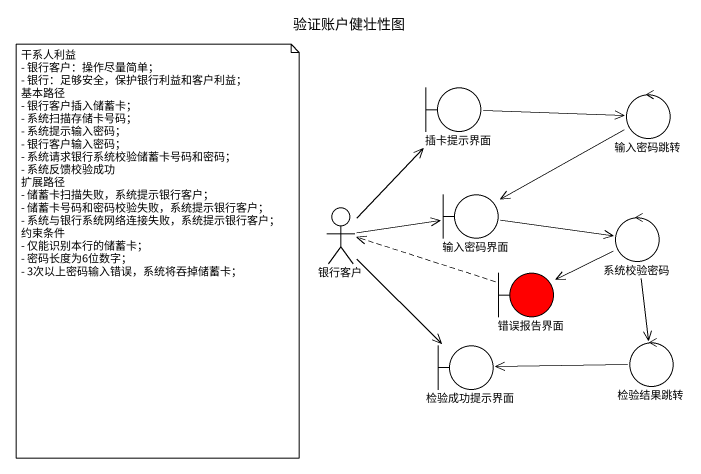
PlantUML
@startuml
title 验证账户健壮性图
boundary 插卡提示界面
control 输入密码跳转
actor 银行客户
boundary 输入密码界面
control 系统校验密码
boundary 错误报告界面 #FF0000
boundary 检验成功提示界面
control 检验结果跳转
插卡提示界面 -right-> 输入密码跳转
输入密码跳转 -left-> 输入密码界面
银行客户 -up-> 插卡提示界面
银行客户 -right-> 输入密码界面
银行客户 --> 检验成功提示界面
输入密码界面 -right-> 系统校验密码
系统校验密码 -left-> 错误报告界面
系统校验密码 --> 检验结果跳转
错误报告界面 .left.> 银行客户
检验结果跳转 -left-> 检验成功提示界面
note as N1
  干系人利益
  - 银行客户：操作尽量简单；
  - 银行：足够安全，保护银行利益和客户利益；
  基本路径
  - 银行客户插入储蓄卡；
  - 系统扫描存储卡号码；
  - 系统提示输入密码；
  - 银行客户输入密码；
  - 系统请求银行系统校验储蓄卡号码和密码；
  - 系统反馈校验成功
  扩展路径
  - 储蓄卡扫描失败，系统提示银行客户；
  - 储蓄卡号码和密码校验失败，系统提示银行客户；
  - 系统与银行系统网络连接失败，系统提示银行客户；
  约束条件
  - 仅能识别本行的储蓄卡；
  - 密码长度为6位数字；
  - 3次以上密码输入错误，系统将吞掉储蓄卡；
end note
@enduml
